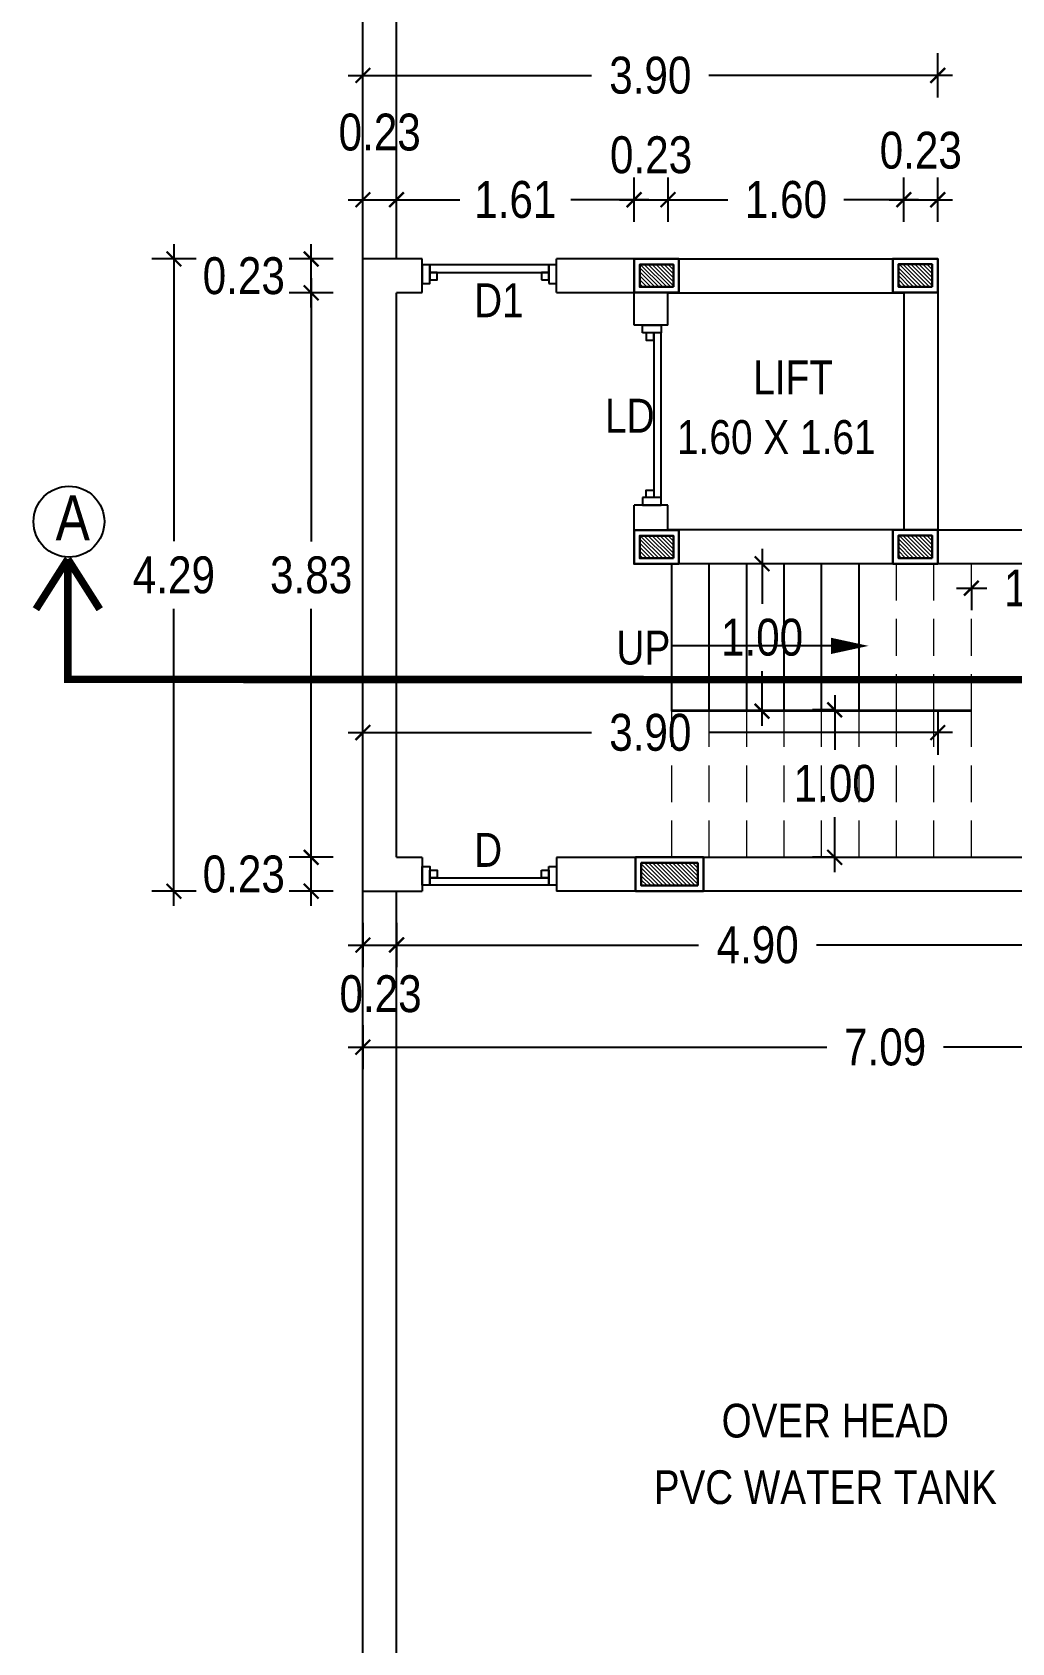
# Model space of a CAD drawing. Header units: metres. Extents: x 826 to 1433, y -826 to -586.
# Drawn here: x 1298.12 to 1304.76, y -811.15 to -800.23 of the extents above; entities that cross this region are included whole.
import ezdxf

# ---------------------------------------------------------------- set-up
doc = ezdxf.new("R2010")
doc.units = ezdxf.units.M
doc.linetypes.add('CENTER', pattern=[2, 1.25, -0.25, 0.25, -0.25])
doc.linetypes.add('HIDDEN', pattern=[0.375, 0.25, -0.125])
doc.layers.add('_0', color=7, linetype='Continuous', lineweight=5)
doc.layers.add('text', color=7, linetype='Continuous', lineweight=25)
doc.styles.add('ATT', font='swissck.ttf', dxfattribs={"height": 12})
doc.styles.get("Standard").update_dxf_attribs({"font": 'swissck.ttf'})
doc.styles.add('STYLE1', font='swissck.ttf', dxfattribs={"height": 0.3})
doc.styles.add('style5', font='swissck.ttf', dxfattribs={"height": 0.25})
doc.dimstyles.new('site plan', dxfattribs={"dimscale": 0, "dimtxt": 0.25, "dimasz": 0.1, "dimexe": 0.15, "dimexo": 0.5, "dimgap": 0.1, "dimtad": 0, "dimtih": 1, "dimtoh": 1, "dimzin": 0, "dimdsep": 46, "dimtxsty": 'style5', "dimblk": 'ARCHTICK', "dimcen": 0.09375, "dimdle": 0.1, "dimadec": 0, "dimazin": 0, "dimtfac": 1, "dimtofl": 0, "dimtmove": 2, "dimatfit": 3, "dimfxl": 0, "dimtolj": 1, "dimtzin": 0, "dimarcsym": 0})

# ---------------------------------------------------------------- blocks, each defined once
blk = doc.blocks.new('_ArchTick')
at = {"color": 0, "lineweight": 0, "const_width": 0.15}
blk.add_lwpolyline([(-0.5, -0.5), (0.5, 0.5)], dxfattribs=at)
blk = doc.blocks.new('*D204')
at = {"layer": '_0', "color": 0, "lineweight": -2, "ltscale": 3}
for p, q in [((1303.067, -803.73), (1303.067, -804.101)), ((1303.067, -804.93), (1303.067, -804.558)), ((1303.067, -804.83), (1302.917, -804.83))]:
    blk.add_line(p, q, dxfattribs=at)
at = {"layer": '_0', "color": 0, "linetype": 'Continuous', "lineweight": -2, "ltscale": 3}
blk.add_line((1303.067, -803.83), (1302.917, -803.83), dxfattribs=at)
at = {"layer": 'DEFPOINTS', "color": 0, "ltscale": 3}
for p in [(1303.067, -803.83), (1303.217, -803.83), (1303.217, -804.83)]:
    blk.add_point(p, dxfattribs=at)
at = {"layer": '_0', "color": 0, "lineweight": -2, "ltscale": 3, "xscale": 0.1, "yscale": 0.1, "zscale": 0.1}
for p, rotation in [((1303.067, -803.83), 90), ((1303.067, -804.83), 270)]:
    blk.add_blockref('_ArchTick', p, dxfattribs=dict(at, rotation=rotation))
at = {"layer": '_0', "color": 0, "ltscale": 3, "insert": (1303.067, -804.33), "char_height": 0.25, "attachment_point": 5, "style": 'style5'}
blk.add_mtext('\\A1;1.00', dxfattribs=at)
blk = doc.blocks.new('*D203')
at = {"layer": '_0', "color": 0, "lineweight": -2, "ltscale": 3}
for p, q in [((1304.387, -803.996), (1304.592, -803.996)), ((1304.487, -803.996), (1304.487, -804.146)), ((1305.586, -803.996), (1305.381, -803.996))]:
    blk.add_line(p, q, dxfattribs=at)
at = {"layer": '_0', "color": 0, "linetype": 'Continuous', "lineweight": -2, "ltscale": 3}
blk.add_line((1305.486, -803.996), (1305.486, -804.146), dxfattribs=at)
at = {"layer": 'DEFPOINTS', "color": 0, "ltscale": 3}
for p in [(1304.487, -803.83), (1305.486, -803.83), (1305.486, -803.996)]:
    blk.add_point(p, dxfattribs=at)
at = {"layer": '_0', "color": 0, "lineweight": -2, "ltscale": 3, "xscale": 0.1, "yscale": 0.1, "zscale": 0.1, "rotation": 180}
blk.add_blockref('_ArchTick', (1304.487, -803.996), dxfattribs=at)
at = {"layer": '_0', "color": 0, "lineweight": -2, "ltscale": 3, "xscale": 0.1, "yscale": 0.1, "zscale": 0.1}
blk.add_blockref('_ArchTick', (1305.486, -803.996), dxfattribs=at)
at = {"layer": '_0', "color": 0, "ltscale": 3, "insert": (1304.987, -803.996), "char_height": 0.25, "attachment_point": 5, "style": 'style5'}
blk.add_mtext('\\A1;1.00', dxfattribs=at)
blk = doc.blocks.new('*D205')
at = {"layer": '_0', "color": 0, "lineweight": -2, "ltscale": 3}
for p, q in [((1303.56, -804.721), (1303.56, -805.093)), ((1303.56, -804.821), (1303.41, -804.821)), ((1303.56, -805.921), (1303.56, -805.55))]:
    blk.add_line(p, q, dxfattribs=at)
at = {"layer": '_0', "color": 0, "linetype": 'Continuous', "lineweight": -2, "ltscale": 3}
blk.add_line((1303.56, -805.821), (1303.41, -805.821), dxfattribs=at)
at = {"layer": 'DEFPOINTS', "color": 0, "ltscale": 3}
for p in [(1303.582, -804.821), (1303.56, -805.821), (1303.582, -805.821)]:
    blk.add_point(p, dxfattribs=at)
at = {"layer": '_0', "color": 0, "lineweight": -2, "ltscale": 3, "xscale": 0.1, "yscale": 0.1, "zscale": 0.1}
for p, rotation in [((1303.56, -804.821), 90), ((1303.56, -805.821), 270)]:
    blk.add_blockref('_ArchTick', p, dxfattribs=dict(at, rotation=rotation))
at = {"layer": '_0', "color": 0, "ltscale": 3, "insert": (1303.56, -805.321), "char_height": 0.25, "attachment_point": 5, "style": 'style5'}
blk.add_mtext('\\A1;1.00', dxfattribs=at)
blk = doc.blocks.new('*D206')
at = {"layer": '_0', "color": 0, "linetype": 'Continuous', "lineweight": -2, "ltscale": 3}
blk.add_line((1300.158, -805.821), (1299.858, -805.821), dxfattribs=at)
at = {"layer": '_0', "color": 0, "lineweight": -2, "ltscale": 3}
for p, q in [((1300.008, -806.151), (1300.008, -805.721)), ((1300.158, -806.051), (1299.858, -806.051))]:
    blk.add_line(p, q, dxfattribs=at)
at = {"layer": 'DEFPOINTS', "color": 0, "ltscale": 3}
for p in [(1300.008, -805.821), (1300.587, -805.821), (1300.359, -806.051)]:
    blk.add_point(p, dxfattribs=at)
at = {"layer": '_0', "color": 0, "lineweight": -2, "ltscale": 3, "xscale": 0.1, "yscale": 0.1, "zscale": 0.1}
for p, rotation in [((1300.008, -805.821), 90), ((1300.008, -806.051), 270)]:
    blk.add_blockref('_ArchTick', p, dxfattribs=dict(at, rotation=rotation))
at = {"layer": '_0', "color": 0, "ltscale": 3, "insert": (1299.551, -805.936), "char_height": 0.25, "attachment_point": 5, "style": 'style5'}
blk.add_mtext('\\A1;0.23', dxfattribs=at)
blk = doc.blocks.new('*D207')
at = {"layer": '_0', "color": 0, "lineweight": -2, "ltscale": 3}
for p, q in [((1300.158, -801.993), (1299.858, -801.993)), ((1300.008, -801.893), (1300.008, -803.679)), ((1300.008, -805.921), (1300.008, -804.135))]:
    blk.add_line(p, q, dxfattribs=at)
at = {"layer": '_0', "color": 0, "linetype": 'Continuous', "lineweight": -2, "ltscale": 3}
blk.add_line((1300.158, -805.821), (1299.858, -805.821), dxfattribs=at)
at = {"layer": 'DEFPOINTS', "color": 0, "ltscale": 3}
for p in [(1300.587, -801.993), (1300.008, -805.821), (1300.587, -805.821)]:
    blk.add_point(p, dxfattribs=at)
at = {"layer": '_0', "color": 0, "lineweight": -2, "ltscale": 3, "xscale": 0.1, "yscale": 0.1, "zscale": 0.1}
for p, rotation in [((1300.008, -801.993), 90), ((1300.008, -805.821), 270)]:
    blk.add_blockref('_ArchTick', p, dxfattribs=dict(at, rotation=rotation))
at = {"layer": '_0', "color": 0, "ltscale": 3, "insert": (1300.008, -803.907), "char_height": 0.25, "attachment_point": 5, "style": 'style5'}
blk.add_mtext('\\A1;3.83', dxfattribs=at)
blk = doc.blocks.new('*D208')
at = {"layer": '_0', "color": 0, "lineweight": -2, "ltscale": 3}
for p, q in [((1300.008, -802.093), (1300.008, -801.663)), ((1300.158, -801.993), (1299.858, -801.993))]:
    blk.add_line(p, q, dxfattribs=at)
at = {"layer": '_0', "color": 0, "linetype": 'Continuous', "lineweight": -2, "ltscale": 3}
blk.add_line((1300.158, -801.763), (1299.858, -801.763), dxfattribs=at)
at = {"layer": 'DEFPOINTS', "color": 0, "ltscale": 3}
for p in [(1300.008, -801.763), (1300.359, -801.763), (1300.587, -801.993)]:
    blk.add_point(p, dxfattribs=at)
at = {"layer": '_0', "color": 0, "lineweight": -2, "ltscale": 3, "xscale": 0.1, "yscale": 0.1, "zscale": 0.1}
for p, rotation in [((1300.008, -801.763), 90), ((1300.008, -801.993), 270)]:
    blk.add_blockref('_ArchTick', p, dxfattribs=dict(at, rotation=rotation))
at = {"layer": '_0', "color": 0, "ltscale": 3, "insert": (1299.551, -801.878), "char_height": 0.25, "attachment_point": 5, "style": 'style5'}
blk.add_mtext('\\A1;0.23', dxfattribs=at)
blk = doc.blocks.new('*D209')
at = {"layer": '_0', "color": 0, "lineweight": -2, "ltscale": 3}
for p, q in [((1299.077, -801.663), (1299.077, -803.678)), ((1299.227, -801.763), (1298.927, -801.763)), ((1299.077, -806.151), (1299.077, -804.135))]:
    blk.add_line(p, q, dxfattribs=at)
at = {"layer": '_0', "color": 0, "linetype": 'Continuous', "lineweight": -2, "ltscale": 3}
blk.add_line((1299.227, -806.051), (1298.927, -806.051), dxfattribs=at)
at = {"layer": 'DEFPOINTS', "color": 0, "ltscale": 3}
for p in [(1300.359, -801.763), (1299.077, -806.051), (1300.359, -806.051)]:
    blk.add_point(p, dxfattribs=at)
at = {"layer": '_0', "color": 0, "lineweight": -2, "ltscale": 3, "xscale": 0.1, "yscale": 0.1, "zscale": 0.1}
for p, rotation in [((1299.077, -801.763), 90), ((1299.077, -806.051), 270)]:
    blk.add_blockref('_ArchTick', p, dxfattribs=dict(at, rotation=rotation))
at = {"layer": '_0', "color": 0, "ltscale": 3, "insert": (1299.077, -803.907), "char_height": 0.25, "attachment_point": 5, "style": 'style5'}
blk.add_mtext('\\A1;4.29', dxfattribs=at)
blk = doc.blocks.new('*D210')
at = {"layer": '_0', "color": 0, "lineweight": -2, "ltscale": 3}
for p, q in [((1300.587, -801.511), (1300.587, -801.211)), ((1300.487, -801.361), (1301.017, -801.361)), ((1302.299, -801.361), (1301.769, -801.361))]:
    blk.add_line(p, q, dxfattribs=at)
at = {"layer": '_0', "color": 0, "linetype": 'Continuous', "lineweight": -2, "ltscale": 3}
blk.add_line((1302.199, -801.511), (1302.199, -801.211), dxfattribs=at)
at = {"layer": 'DEFPOINTS', "color": 0, "ltscale": 3}
for p in [(1302.199, -801.361), (1300.587, -802.123), (1302.199, -802.123)]:
    blk.add_point(p, dxfattribs=at)
at = {"layer": '_0', "color": 0, "lineweight": -2, "ltscale": 3, "xscale": 0.1, "yscale": 0.1, "zscale": 0.1, "rotation": 180}
blk.add_blockref('_ArchTick', (1300.587, -801.361), dxfattribs=at)
at = {"layer": '_0', "color": 0, "lineweight": -2, "ltscale": 3, "xscale": 0.1, "yscale": 0.1, "zscale": 0.1}
blk.add_blockref('_ArchTick', (1302.199, -801.361), dxfattribs=at)
at = {"layer": '_0', "color": 0, "ltscale": 3, "insert": (1301.393, -801.361), "char_height": 0.25, "attachment_point": 5, "style": 'style5'}
blk.add_mtext('\\A1;1.61', dxfattribs=at)
blk = doc.blocks.new('*D211')
at = {"layer": '_0', "color": 0, "lineweight": -2, "ltscale": 3}
for p, q in [((1302.199, -801.511), (1302.199, -801.211)), ((1302.099, -801.361), (1302.529, -801.361))]:
    blk.add_line(p, q, dxfattribs=at)
at = {"layer": '_0', "color": 0, "linetype": 'Continuous', "lineweight": -2, "ltscale": 3}
blk.add_line((1302.429, -801.511), (1302.429, -801.211), dxfattribs=at)
at = {"layer": 'DEFPOINTS', "color": 0, "ltscale": 3}
for p in [(1302.429, -801.361), (1302.199, -802.123), (1302.429, -802.123)]:
    blk.add_point(p, dxfattribs=at)
at = {"layer": '_0', "color": 0, "lineweight": -2, "ltscale": 3, "xscale": 0.1, "yscale": 0.1, "zscale": 0.1, "rotation": 180}
blk.add_blockref('_ArchTick', (1302.199, -801.361), dxfattribs=at)
at = {"layer": '_0', "color": 0, "lineweight": -2, "ltscale": 3, "xscale": 0.1, "yscale": 0.1, "zscale": 0.1}
blk.add_blockref('_ArchTick', (1302.429, -801.361), dxfattribs=at)
at = {"layer": '_0', "color": 0, "ltscale": 3, "insert": (1302.314, -801.058), "char_height": 0.25, "attachment_point": 5, "style": 'style5'}
blk.add_mtext('\\A1;0.23', dxfattribs=at)
blk = doc.blocks.new('*D212')
at = {"layer": '_0', "color": 0, "lineweight": -2, "ltscale": 3}
for p, q in [((1302.429, -801.511), (1302.429, -801.211)), ((1302.329, -801.361), (1302.834, -801.361)), ((1304.129, -801.361), (1303.623, -801.361))]:
    blk.add_line(p, q, dxfattribs=at)
at = {"layer": '_0', "color": 0, "linetype": 'Continuous', "lineweight": -2, "ltscale": 3}
blk.add_line((1304.029, -801.511), (1304.029, -801.211), dxfattribs=at)
at = {"layer": 'DEFPOINTS', "color": 0, "ltscale": 3}
for p in [(1304.029, -801.361), (1302.429, -802.123), (1304.029, -802.123)]:
    blk.add_point(p, dxfattribs=at)
at = {"layer": '_0', "color": 0, "lineweight": -2, "ltscale": 3, "xscale": 0.1, "yscale": 0.1, "zscale": 0.1, "rotation": 180}
blk.add_blockref('_ArchTick', (1302.429, -801.361), dxfattribs=at)
at = {"layer": '_0', "color": 0, "lineweight": -2, "ltscale": 3, "xscale": 0.1, "yscale": 0.1, "zscale": 0.1}
blk.add_blockref('_ArchTick', (1304.029, -801.361), dxfattribs=at)
at = {"layer": '_0', "color": 0, "ltscale": 3, "insert": (1303.229, -801.361), "char_height": 0.25, "attachment_point": 5, "style": 'style5'}
blk.add_mtext('\\A1;1.60', dxfattribs=at)
blk = doc.blocks.new('*D213')
at = {"layer": '_0', "color": 0, "lineweight": -2, "ltscale": 3}
for p, q in [((1304.029, -801.511), (1304.029, -801.211)), ((1303.929, -801.361), (1304.359, -801.361))]:
    blk.add_line(p, q, dxfattribs=at)
at = {"layer": '_0', "color": 0, "linetype": 'Continuous', "lineweight": -2, "ltscale": 3}
blk.add_line((1304.259, -801.511), (1304.259, -801.211), dxfattribs=at)
at = {"layer": 'DEFPOINTS', "color": 0, "ltscale": 3}
for p in [(1304.259, -801.361), (1304.029, -802.123), (1304.259, -802.123)]:
    blk.add_point(p, dxfattribs=at)
at = {"layer": '_0', "color": 0, "lineweight": -2, "ltscale": 3, "xscale": 0.1, "yscale": 0.1, "zscale": 0.1, "rotation": 180}
blk.add_blockref('_ArchTick', (1304.029, -801.361), dxfattribs=at)
at = {"layer": '_0', "color": 0, "lineweight": -2, "ltscale": 3, "xscale": 0.1, "yscale": 0.1, "zscale": 0.1}
blk.add_blockref('_ArchTick', (1304.259, -801.361), dxfattribs=at)
at = {"layer": '_0', "color": 0, "ltscale": 3, "insert": (1304.144, -801.027), "char_height": 0.25, "attachment_point": 5, "style": 'style5'}
blk.add_mtext('\\A1;0.23', dxfattribs=at)
blk = doc.blocks.new('*D214')
at = {"layer": '_0', "color": 0, "lineweight": -2, "ltscale": 3}
for p, q in [((1300.359, -805.125), (1300.359, -804.825)), ((1300.259, -804.975), (1301.91, -804.975)), ((1304.359, -804.975), (1302.707, -804.975))]:
    blk.add_line(p, q, dxfattribs=at)
at = {"layer": '_0', "color": 0, "linetype": 'Continuous', "lineweight": -2, "ltscale": 3}
blk.add_line((1304.259, -804.825), (1304.259, -805.125), dxfattribs=at)
at = {"layer": 'DEFPOINTS', "color": 0, "ltscale": 3}
for p in [(1304.259, -801.763), (1304.259, -804.975), (1300.359, -806.051)]:
    blk.add_point(p, dxfattribs=at)
at = {"layer": '_0', "color": 0, "lineweight": -2, "ltscale": 3, "xscale": 0.1, "yscale": 0.1, "zscale": 0.1, "rotation": 180}
blk.add_blockref('_ArchTick', (1300.359, -804.975), dxfattribs=at)
at = {"layer": '_0', "color": 0, "lineweight": -2, "ltscale": 3, "xscale": 0.1, "yscale": 0.1, "zscale": 0.1}
blk.add_blockref('_ArchTick', (1304.259, -804.975), dxfattribs=at)
at = {"layer": '_0', "color": 0, "ltscale": 3, "insert": (1302.309, -804.975), "char_height": 0.25, "attachment_point": 5, "style": 'style5'}
blk.add_mtext('\\A1;3.90', dxfattribs=at)
blk = doc.blocks.new('*D215')
at = {"layer": '_0', "color": 0, "lineweight": -2, "ltscale": 3}
for p, q in [((1300.359, -806.266), (1300.359, -806.566)), ((1300.259, -806.416), (1300.687, -806.416))]:
    blk.add_line(p, q, dxfattribs=at)
at = {"layer": '_0', "color": 0, "linetype": 'Continuous', "lineweight": -2, "ltscale": 3}
blk.add_line((1300.587, -806.266), (1300.587, -806.566), dxfattribs=at)
at = {"layer": 'DEFPOINTS', "color": 0, "ltscale": 3}
for p in [(1300.587, -805.821), (1300.359, -806.051), (1300.587, -806.416)]:
    blk.add_point(p, dxfattribs=at)
at = {"layer": '_0', "color": 0, "lineweight": -2, "ltscale": 3, "xscale": 0.1, "yscale": 0.1, "zscale": 0.1, "rotation": 180}
blk.add_blockref('_ArchTick', (1300.359, -806.416), dxfattribs=at)
at = {"layer": '_0', "color": 0, "lineweight": -2, "ltscale": 3, "xscale": 0.1, "yscale": 0.1, "zscale": 0.1}
blk.add_blockref('_ArchTick', (1300.587, -806.416), dxfattribs=at)
at = {"layer": '_0', "color": 0, "ltscale": 3, "insert": (1300.479, -806.748), "char_height": 0.25, "attachment_point": 5, "style": 'style5'}
blk.add_mtext('\\A1;0.23', dxfattribs=at)
blk = doc.blocks.new('*D216')
at = {"layer": '_0', "color": 0, "lineweight": -2, "ltscale": 3}
for p, q in [((1300.588, -806.266), (1300.588, -806.566)), ((1300.488, -806.416), (1302.636, -806.416)), ((1305.586, -806.416), (1303.437, -806.416))]:
    blk.add_line(p, q, dxfattribs=at)
at = {"layer": '_0', "color": 0, "linetype": 'Continuous', "lineweight": -2, "ltscale": 3}
blk.add_line((1305.486, -806.266), (1305.486, -806.566), dxfattribs=at)
at = {"layer": 'DEFPOINTS', "color": 0, "ltscale": 3}
for p in [(1305.486, -803.83), (1300.588, -806.051), (1305.486, -806.416)]:
    blk.add_point(p, dxfattribs=at)
at = {"layer": '_0', "color": 0, "lineweight": -2, "ltscale": 3, "xscale": 0.1, "yscale": 0.1, "zscale": 0.1, "rotation": 180}
blk.add_blockref('_ArchTick', (1300.588, -806.416), dxfattribs=at)
at = {"layer": '_0', "color": 0, "lineweight": -2, "ltscale": 3, "xscale": 0.1, "yscale": 0.1, "zscale": 0.1}
blk.add_blockref('_ArchTick', (1305.486, -806.416), dxfattribs=at)
at = {"layer": '_0', "color": 0, "ltscale": 3, "insert": (1303.037, -806.416), "char_height": 0.25, "attachment_point": 5, "style": 'style5'}
blk.add_mtext('\\A1;4.90', dxfattribs=at)
blk = doc.blocks.new('*D220')
at = {"layer": '_0', "color": 0, "linetype": 'Continuous', "lineweight": -2, "ltscale": 3}
blk.add_line((1300.359, -806.959), (1300.359, -807.259), dxfattribs=at)
at = {"layer": '_0', "color": 0, "lineweight": -2, "ltscale": 3}
for p, q in [((1307.446, -806.959), (1307.446, -807.259)), ((1300.259, -807.109), (1303.506, -807.109)), ((1307.546, -807.109), (1304.299, -807.109))]:
    blk.add_line(p, q, dxfattribs=at)
at = {"layer": 'DEFPOINTS', "color": 0, "ltscale": 3}
for p in [(1300.359, -806.051), (1307.446, -806.051), (1300.359, -807.109)]:
    blk.add_point(p, dxfattribs=at)
at = {"layer": '_0', "color": 0, "lineweight": -2, "ltscale": 3, "xscale": 0.1, "yscale": 0.1, "zscale": 0.1, "rotation": 180}
blk.add_blockref('_ArchTick', (1300.359, -807.109), dxfattribs=at)
at = {"layer": '_0', "color": 0, "lineweight": -2, "ltscale": 3, "xscale": 0.1, "yscale": 0.1, "zscale": 0.1}
blk.add_blockref('_ArchTick', (1307.446, -807.109), dxfattribs=at)
at = {"layer": '_0', "color": 0, "ltscale": 3, "insert": (1303.902, -807.109), "char_height": 0.25, "attachment_point": 5, "style": 'style5'}
blk.add_mtext('\\A1;7.09', dxfattribs=at)
blk = doc.blocks.new('*D245')
at = {"layer": '_0', "color": 0, "lineweight": -2, "ltscale": 3}
for p, q in [((1300.359, -801.511), (1300.359, -801.211)), ((1300.259, -801.361), (1300.687, -801.361))]:
    blk.add_line(p, q, dxfattribs=at)
at = {"layer": '_0', "color": 0, "linetype": 'Continuous', "lineweight": -2, "ltscale": 3}
blk.add_line((1300.587, -801.511), (1300.587, -801.211), dxfattribs=at)
at = {"layer": 'DEFPOINTS', "color": 0, "ltscale": 3}
for p in [(1300.587, -801.361), (1300.359, -802.068), (1300.587, -802.068)]:
    blk.add_point(p, dxfattribs=at)
at = {"layer": '_0', "color": 0, "lineweight": -2, "ltscale": 3, "xscale": 0.1, "yscale": 0.1, "zscale": 0.1, "rotation": 180}
blk.add_blockref('_ArchTick', (1300.359, -801.361), dxfattribs=at)
at = {"layer": '_0', "color": 0, "lineweight": -2, "ltscale": 3, "xscale": 0.1, "yscale": 0.1, "zscale": 0.1}
blk.add_blockref('_ArchTick', (1300.587, -801.361), dxfattribs=at)
at = {"layer": '_0', "color": 0, "ltscale": 3, "insert": (1300.473, -800.904), "char_height": 0.25, "attachment_point": 5, "style": 'style5'}
blk.add_mtext('\\A1;0.23', dxfattribs=at)
blk = doc.blocks.new('*D341')
at = {"color": 0, "lineweight": -2, "ltscale": 3}
for p, q in [((1300.359, -800.668), (1300.359, -800.368)), ((1300.259, -800.518), (1301.91, -800.518)), ((1304.359, -800.518), (1302.707, -800.518))]:
    blk.add_line(p, q, dxfattribs=at)
at = {"color": 0, "linetype": 'Continuous', "lineweight": -2, "ltscale": 3}
blk.add_line((1304.259, -800.668), (1304.259, -800.368), dxfattribs=at)
at = {"layer": 'DEFPOINTS', "color": 0, "ltscale": 3}
for p in [(1304.259, -800.518), (1300.359, -801.763), (1304.259, -801.763)]:
    blk.add_point(p, dxfattribs=at)
at = {"color": 0, "lineweight": -2, "ltscale": 3, "xscale": 0.1, "yscale": 0.1, "zscale": 0.1, "rotation": 180}
blk.add_blockref('_ArchTick', (1300.359, -800.518), dxfattribs=at)
at = {"color": 0, "lineweight": -2, "ltscale": 3, "xscale": 0.1, "yscale": 0.1, "zscale": 0.1}
blk.add_blockref('_ArchTick', (1304.259, -800.518), dxfattribs=at)
at = {"color": 0, "ltscale": 3, "insert": (1302.309, -800.518), "char_height": 0.25, "attachment_point": 5, "style": 'style5'}
blk.add_mtext('\\A1;3.90', dxfattribs=at)

msp = doc.modelspace()

# ---------------------------------------------------------------- hatches: boundary and pattern name
at = {"lineweight": 18}
h = msp.add_hatch(dxfattribs=at)
h.set_pattern_fill('ANSI31', scale=0.1524, angle=90, style=0)
h.set_pattern_definition([(135, (1565.684057, -816.795967), (-0.0134703842, -0.0134703842), [])])
h.paths.add_polyline_path([(1302.2369, -801.95308), (1302.4655, -801.95308), (1302.4655, -801.80068), (1302.2369, -801.80068)])
h = msp.add_hatch(dxfattribs=at)
h.set_pattern_fill('ANSI31', scale=0.1524, angle=90, style=0)
h.set_pattern_definition([(135, (1567.439266, -816.79456), (-0.0134703842, -0.0134703842), [])])
h.paths.add_polyline_path([(1303.99211, -801.95168), (1304.22071, -801.95168), (1304.22071, -801.79928), (1303.99211, -801.79928)])
h = msp.add_hatch(dxfattribs=at)
h.set_pattern_fill('ANSI31', scale=0.1524, angle=90, style=0)
h.set_pattern_definition([(135, (1565.684051, -818.635974), (-0.0134703842, -0.0134703842), [])])
h.paths.add_polyline_path([(1302.2369, -803.79309), (1302.4655, -803.79309), (1302.4655, -803.64069), (1302.2369, -803.64069)])
h = msp.add_hatch(dxfattribs=at)
h.set_pattern_fill('ANSI31', scale=0.1524, angle=90, style=0)
h.set_pattern_definition([(135, (1567.43926, -818.634567), (-0.0134703842, -0.0134703842), [])])
h.paths.add_polyline_path([(1303.99211, -803.79168), (1304.22071, -803.79168), (1304.22071, -803.63928), (1303.99211, -803.63928)])
h = msp.add_hatch(dxfattribs=at)
h.set_pattern_fill('ANSI31', scale=0.153333, angle=90, style=0)
h.set_pattern_definition([(135, (1567.461168, -820.946642), (-0.01355288, -0.01355288), [])])
h.paths.add_polyline_path([(1302.6306, -806.01286), (1302.6306, -805.85952), (1302.24727, -805.85952), (1302.24727, -806.01286)])

# ---------------------------------------------------------------- linework, layer by layer
at = {"color": 7}
for p, q in [((1300.35891, -801.76258), (1300.35891, -792.13118)), ((1300.58698, -801.76258), (1300.58698, -798.62774)), ((1300.35891, -806.05119), (1300.35891, -801.76258)), ((1300.76142, -801.99118), (1300.76142, -801.76258)), ((1301.67142, -801.99118), (1301.67142, -801.76258)), ((1302.1988, -801.76258), (1304.25881, -801.76258)), ((1302.1988, -802.21235), (1302.1988, -801.76258)), ((1304.25881, -801.76258), (1304.25881, -803.82978)), ((1300.58698, -805.82119), (1300.58698, -801.99258)), ((1302.4288, -801.99258), (1304.02881, -801.99258)), ((1302.4288, -802.21235), (1302.4288, -801.99258)), ((1304.02881, -801.99258), (1304.02881, -803.59978)), ((1302.4288, -802.21235), (1302.1988, -802.21235)), ((1302.1988, -803.82978), (1302.1988, -803.43235)), ((1302.4288, -803.43235), (1302.2002, -803.43235)), ((1302.4288, -803.59978), (1302.4288, -803.43235)), ((1304.02881, -803.59978), (1302.4288, -803.59978)), ((1304.25881, -803.60118), (1305.48593, -803.60118)), ((1302.45521, -804.82978), (1302.45521, -803.82978)), ((1302.70921, -804.82978), (1302.70921, -803.82978)), ((1302.96321, -804.82978), (1302.96321, -803.82978)), ((1303.21721, -804.82978), (1303.21721, -803.82978)), ((1303.47121, -804.82978), (1303.47121, -803.82978)), ((1303.72521, -804.82978), (1303.72521, -803.82978)), ((1300.58698, -805.82119), (1300.76142, -805.82119)), ((1301.67142, -805.82119), (1305.48593, -805.82119)), ((1300.76142, -805.82259), (1300.76142, -806.05119)), ((1301.67142, -805.82259), (1301.67142, -806.05119)), ((1300.35891, -817.13118), (1300.35891, -806.05119)), ((1300.35891, -806.05119), (1300.76142, -806.05119)), ((1300.58751, -816.90118), (1300.58751, -806.05119)), ((1307.44593, -806.05119), (1301.67142, -806.05119))]:
    msp.add_line(p, q, dxfattribs=at)
at = {"color": 7, "ltscale": 3}
for p, q in [((1304.25881, -803.82978), (1302.45521, -803.82978)), ((1303.53564, -804.38719), (1302.45521, -804.38719))]:
    msp.add_line(p, q, dxfattribs=at)
at = {"color": 7, "linetype": 'HIDDEN', "lineweight": 20}
for p, q in [((1303.97921, -804.82978), (1303.97921, -803.82978)), ((1304.23321, -804.82978), (1304.23321, -803.82978)), ((1304.48721, -804.82978), (1304.48721, -803.82978)), ((1302.45521, -805.82259), (1302.45521, -804.82978)), ((1302.70921, -805.82259), (1302.70921, -804.82978)), ((1302.96321, -805.82259), (1302.96321, -804.82978)), ((1303.21721, -805.82259), (1303.21721, -804.82978)), ((1303.47121, -805.82259), (1303.47121, -804.82978)), ((1303.72521, -805.82259), (1303.72521, -804.82978)), ((1303.97921, -805.82259), (1303.97921, -804.82978)), ((1304.23321, -805.82259), (1304.23321, -804.82978)), ((1304.48721, -805.82259), (1304.48721, -804.82978))]:
    msp.add_line(p, q, dxfattribs=at)
at = {"color": 7}
for points in [[(1300.76142, -801.76258), (1300.35891, -801.76258)], [(1302.1988, -801.76258), (1301.67142, -801.76258)], [(1300.76142, -801.99258), (1300.58698, -801.99258)], [(1302.1988, -801.99258), (1301.67142, -801.99258)], [(1302.38325, -803.43235), (1302.38325, -802.26315), (1302.33245, -802.26315), (1302.33245, -803.38155)], [(1305.48593, -805.82119), (1305.48593, -803.82978), (1304.25881, -803.82978)]]:
    msp.add_lwpolyline(points, dxfattribs=at)
at = {"color": 7, "lineweight": 30}
for points in [[(1302.5036, -801.99118), (1302.5036, -801.76258), (1302.1988, -801.76258), (1302.1988, -801.99118)], [(1304.25881, -801.98978), (1304.25881, -801.76118), (1303.95401, -801.76118), (1303.95401, -801.98978)], [(1302.4655, -801.95308), (1302.4655, -801.80068), (1302.2369, -801.80068), (1302.2369, -801.95308)], [(1304.22071, -801.95168), (1304.22071, -801.79928), (1303.99211, -801.79928), (1303.99211, -801.95168)], [(1302.5036, -803.83119), (1302.5036, -803.60259), (1302.1988, -803.60259), (1302.1988, -803.83119)], [(1304.25881, -803.82978), (1304.25881, -803.60118), (1303.95401, -803.60118), (1303.95401, -803.82978)], [(1302.4655, -803.79309), (1302.4655, -803.64069), (1302.2369, -803.64069), (1302.2369, -803.79309)], [(1304.22071, -803.79168), (1304.22071, -803.63928), (1303.99211, -803.63928), (1303.99211, -803.79168)], [(1302.66894, -806.05119), (1302.66894, -805.82119), (1302.20894, -805.82119), (1302.20894, -806.05119)], [(1302.6306, -806.01286), (1302.6306, -805.85952), (1302.24727, -805.85952), (1302.24727, -806.01286)]]:
    msp.add_lwpolyline(points, close=True, dxfattribs=at)
at = {"color": 7, "ltscale": 3}
for points in [[(1300.76142, -801.93036), (1300.81222, -801.93036), (1300.81222, -801.80336), (1300.76142, -801.80336)], [(1300.81222, -801.85416), (1301.62062, -801.85416), (1301.62062, -801.80336), (1300.81222, -801.80336)], [(1301.56982, -801.90496), (1301.62062, -801.90496), (1301.62062, -801.85416), (1301.56982, -801.85416)], [(1301.62062, -801.93036), (1301.67142, -801.93036), (1301.67142, -801.80336), (1301.62062, -801.80336)], [(1300.76142, -805.88342), (1300.81222, -805.88342), (1300.81222, -806.01042), (1300.76142, -806.01042)], [(1301.56982, -805.90882), (1301.62062, -805.90882), (1301.62062, -805.95962), (1301.56982, -805.95962)], [(1301.62062, -805.88342), (1301.67142, -805.88342), (1301.67142, -806.01042), (1301.62062, -806.01042)], [(1300.81222, -805.95962), (1301.62062, -805.95962), (1301.62062, -806.01042), (1300.81222, -806.01042)]]:
    msp.add_lwpolyline(points, close=True, dxfattribs=at)
at = {"color": 7}
for points in [[(1300.81222, -801.90496), (1300.86302, -801.90496), (1300.86302, -801.85416), (1300.81222, -801.85416)], [(1302.25625, -802.26315), (1302.25625, -802.21235), (1302.38325, -802.21235), (1302.38325, -802.26315)], [(1302.28165, -802.26315), (1302.28165, -802.31395), (1302.33245, -802.31395), (1302.33245, -802.26315)], [(1302.25625, -803.38155), (1302.25625, -803.43235), (1302.38325, -803.43235), (1302.38325, -803.38155)], [(1302.28165, -803.38155), (1302.28165, -803.33075), (1302.33245, -803.33075), (1302.33245, -803.38155)], [(1300.81222, -805.90882), (1300.86302, -805.90882), (1300.86302, -805.95962), (1300.81222, -805.95962)]]:
    msp.add_lwpolyline(points, close=True, dxfattribs=at)
at = {"color": 7, "ltscale": 3}
for points in [[(1303.53564, -804.38719, 0.11, 0, 0), (1303.78964, -804.38719, 0, 0, 0)], [(1304.39437, -809.90121, 0, 0, 0), (1306.35393, -809.90121, 0.15, 0, 0), (1306.54049, -809.90121, 0, 0, 0)]]:
    msp.add_lwpolyline(points, format="xyseb", dxfattribs=at)
at = {"layer": '_0', "color": 7, "ltscale": 3}
for p, q in [((1302.45521, -804.82119), (1304.48721, -804.82119)), ((1302.45521, -804.82978), (1304.48721, -804.82978))]:
    msp.add_line(p, q, dxfattribs=at)
at = {"layer": 'text', "color": 7, "linetype": 'CENTER', "const_width": 0.0508}
for points in [[(1298.35738, -803.79855), (1298.14097, -804.13856)], [(1311.13093, -803.80811), (1311.13093, -804.61918), (1298.35714, -804.61418), (1298.35714, -803.80311)], [(1298.35738, -803.79855), (1298.57379, -804.13856)]]:
    msp.add_lwpolyline(points, dxfattribs=at)
at = {"layer": 'text', "color": 7}
msp.add_circle((1298.36475, -803.54469), 0.24043, dxfattribs=at)

# ---------------------------------------------------------------- texts
at = {"color": 7, "style": 'STYLE1'}
for s, p in [('D1', (1301.11337, -802.15796)), ('LD', (1302.00148, -802.94089)), ('UP', (1302.07908, -804.51367)), ('D', (1301.11337, -805.88581))]:
    msp.add_text(s, height=0.23, dxfattribs=at).set_placement(p)
at = {"color": 7}
for s, p in [('LIFT', (1303.00703, -802.68112)), ('1.60 X 1.61', (1302.48978, -803.08604))]:
    msp.add_text(s, height=0.23, dxfattribs=at).set_placement(p)
at = {"layer": 'text', "color": 7, "linetype": 'CENTER', "style": 'STYLE1'}
msp.add_text('A', height=0.3048, dxfattribs=at).set_placement((1298.27422, -803.67152))
at = {"layer": 'text', "color": 7, "style": 'ATT'}
for s, p in [('OVER HEAD', (1302.79282, -809.75612)), ('PVC WATER TANK', (1302.33278, -810.20734))]:
    msp.add_text(s, height=0.2286, dxfattribs=at).set_placement(p)

# ---------------------------------------------------------------- dimensions: what is measured, and where the dimension line sits
at = {"ltscale": 3}
dim = msp.add_linear_dim(base=(1304.25881, -800.5182), p1=(1300.35891, -801.76258), p2=(1304.25881, -801.76258), dimstyle='site plan', override={"dimscale": 1, "dimexo": 0.2, "dimarcsym": 1}, dxfattribs=at)
dim.commit()
dim.dimension.update_dxf_attribs({"geometry": '*D341', "text_midpoint": (1302.30886, -800.5182)})
at = {"layer": '_0', "color": 7, "ltscale": 3}
for base, p1, p2, picture, middle in [((1300.58698, -801.36137), (1300.35891, -802.06751), (1300.58698, -802.06751), '*D245', (1300.47295, -800.90439)), ((1302.1988, -801.36137), (1300.58698, -802.12265), (1302.1988, -802.12265), '*D210', (1301.39289, -801.36137)), ((1304.02881, -801.36137), (1302.4288, -802.12265), (1304.02881, -802.12265), '*D212', (1303.22881, -801.36137)), ((1304.25881, -804.9751), (1300.35891, -806.05119), (1304.25881, -801.76258), '*D214', (1302.30886, -804.9751)), ((1305.48593, -806.41576), (1300.58751, -806.05119), (1305.48593, -803.82978), '*D216', (1303.03672, -806.41576)), ((1305.48593, -803.99647), (1304.48721, -803.82978), (1305.48593, -803.82978), '*D203', (1304.98657, -803.99647)), ((1300.35891, -807.10915), (1307.44593, -806.05119), (1300.35891, -806.05119), '*D220', (1303.90242, -807.10915))]:
    dim = msp.add_linear_dim(base=base, p1=p1, p2=p2, dimstyle='site plan', override={"dimscale": 1, "dimexo": 0.2, "dimarcsym": 1}, dxfattribs=at)
    dim.commit()
    dim.dimension.update_dxf_attribs({"geometry": picture, "text_midpoint": middle})
for base, p1, p2, picture, middle in [((1302.4288, -801.36137), (1302.1988, -802.12265), (1302.4288, -802.12265), '*D211', (1302.3138, -801.05753)), ((1304.25881, -801.36137), (1304.02881, -802.12265), (1304.25881, -802.12265), '*D213', (1304.14381, -801.02715)), ((1300.58698, -806.41576), (1300.35891, -806.05119), (1300.58698, -805.82119), '*D215', (1300.47909, -806.74821))]:
    dim = msp.add_linear_dim(base=base, p1=p1, p2=p2, dimstyle='site plan', override={"dimscale": 1, "dimexo": 0.2, "dimarcsym": 1}, dxfattribs=at)
    dim.commit()
    dim.dimension.update_dxf_attribs({"geometry": picture, "text_midpoint": middle, "dimtype": 160})
for base, p1, p2, angle, picture, middle in [((1299.07729, -806.05119), (1300.35891, -801.76258), (1300.35891, -806.05119), 270, '*D209', (1299.07729, -803.90689)), ((1300.00771, -801.76258), (1300.58698, -801.99258), (1300.35891, -801.76258), 270, '*D208', (1299.55073, -801.87758)), ((1300.00771, -805.82119), (1300.58698, -801.99258), (1300.58698, -805.82119), 270, '*D207', (1300.00771, -803.90689)), ((1303.06719, -803.82978), (1303.21721, -804.82978), (1303.21721, -803.82978), 90, '*D204', (1303.06719, -804.32978)), ((1303.5597, -805.82119), (1303.58242, -804.82119), (1303.58242, -805.82119), 90, '*D205', (1303.5597, -805.32119)), ((1300.00771, -805.82119), (1300.35891, -806.05119), (1300.58698, -805.82119), 270, '*D206', (1299.55073, -805.93619))]:
    dim = msp.add_linear_dim(base=base, p1=p1, p2=p2, angle=angle, dimstyle='site plan', override={"dimscale": 1, "dimexo": 0.2, "dimarcsym": 1}, dxfattribs=at)
    dim.commit()
    dim.dimension.update_dxf_attribs({"geometry": picture, "text_midpoint": middle})

doc.saveas('drawing.dxf')
